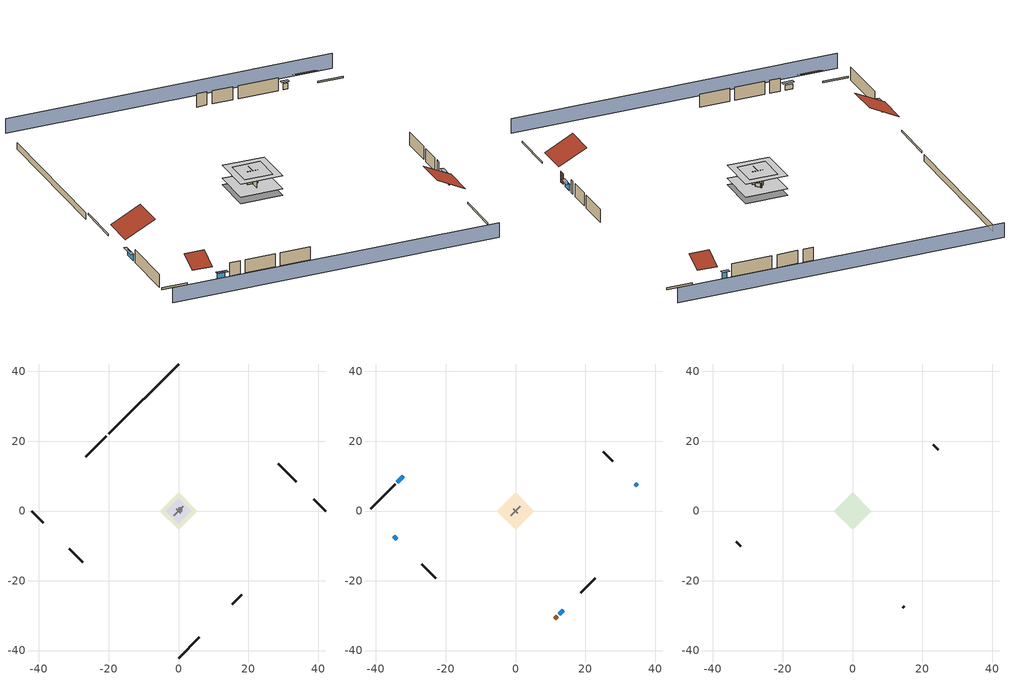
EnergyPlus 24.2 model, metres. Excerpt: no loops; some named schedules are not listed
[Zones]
crawlspace - vented
 floor foundation (Slab2 construction): -5.43,0 0,5.43 5.43,0 0,-5.43 z-0.91
 wall outside (RimJoist1 construction): -20.68,21.46 -26.61,15.53 z0.3:0.61
 wall outside (RimJoist2 construction): 42.14,0 38.84,3.3 z0.3:0.61
 wall outside (RimJoist3 construction): 0,-42.14 5.93,-36.21 z0.3:0.61
 wall outside (RimJoist4 construction): -42.14,0 -38.84,-3.3 z0.3:0.61
 wall foundation (FoundationWall1 construction): 0,42.14 -20.02,22.11 z-0.91:0.3
furnace airloop ret air zone
 floor adiabatic (AdiabaticConst): 0,0 0,1 1,1 1,0 z0
 wall adiabatic (AdiabaticConst): 0,1 0,0 1,0 1,1 0,1 z0:1
 ceiling adiabatic (AdiabaticConst): 1,0 1,1 0,1 0,0 z1
garage
 floor foundation (Slab1 construction): -3.66,0 0,3.66 3.66,0 0,-3.66 z0
 wall outside (Wall1 construction): 33.72,8.42 28.54,13.59 z0.3:2.74
 wall outside (Wall12 construction): -31.34,-10.8 -27.46,-14.68 z0.3:2.74
 wall outside (Wall2 construction): 15.48,-26.66 18.06,-24.07 z0.3:2.74
 wall to conditioned space (Wall5 construction Reversed): 1.29,1.29 -1.29,-1.29 z0.3:2.74
 wall to conditioned space (Wall6 construction Reversed): -0.65,0.65 0.65,-0.65 z0.3:2.74
conditioned space
 floor to crawlspace - vented (Floor2 construction): -5.43,0 0,5.43 5.43,0 0,-5.43 z0.3
 wall outside (AdiabaticWallConstruction 1): 11.3,-30.84 11.95,-30.19 z0.3:2.34
 wall outside (AdiabaticWallConstruction): -32.2,9.93 -33.83,8.3 / 12.6,-29.54 13.68,-28.46 z0.3:1.34; 34.97,7.17 34.37,7.76 z0.3:1.4; -34.97,-7.17 -33.97,-8.16 z0.3:1.25
 wall outside (Wall3 construction): -34.49,7.65 -41.48,0.66 z0.3:2.74
 wall outside (Wall4 construction): 27.89,14.25 25.18,16.96 z0.3:2.74
 wall outside (Wall7 construction): 18.72,-23.42 22.82,-19.31 z0.3:2.74
 wall outside (Wall8 construction): -26.8,-15.33 -22.92,-19.22 z0.3:2.74
 window (WindowConstruction): -32.2,9.93 -33.83,8.3 z0.3:1.34
 window (WindowConstruction 1): 34.97,7.17 34.37,7.76 z0.3:1.4
 window (WindowConstruction 2): 12.6,-29.53 13.68,-28.46 z0.3:1.34
 window (WindowConstruction 3): -34.97,-7.17 -33.97,-8.16 z0.3:1.25
 door (Door): 11.3,-30.84 11.94,-30.19 z0.3:2.34
attic - vented
 floor to garage (Floor1 construction): -3.66,0 0,3.66 3.66,0 0,-3.66 z2.74
 floor to conditioned space (Floor3 construction Reversed): -5.43,0 0,5.43 5.43,0 0,-5.43 z2.74
 wall outside (Wall10 construction): -33.32,-8.82 -32,-10.14 z0.3:2.74
 wall outside (Wall11 construction): 14.34,-27.8 14.82,-27.32 z0.3:2.74
 wall outside (Wall9 construction): 24.52,17.61 23.2,18.93 z0.3:2.74
 roof outside (Roof1 construction): -31.55,10.59,2.74 -27.72,6.76,5.45 -23.43,11.04,5.45 -27.26,14.87,2.74
 roof outside (Roof2 construction): 35.62,6.51,2.74 33.34,4.22,4.36 35.89,1.67,4.36 38.18,3.95,2.74
 roof outside (Roof3 construction): -35.62,-6.51,2.74 -33.34,-4.22,4.36 -35.89,-1.67,4.36 -38.18,-3.95,2.74
 roof outside (Roof4 construction): 10.64,-31.49,2.74 7.01,-27.87,5.31 2.95,-31.92,5.31 6.58,-35.55,2.74
shading: -45.37,-3.23 -3.23,-45.37 / 45.37,3.23 3.23,45.37 z0:2.74; -34.05,8.09 -31.99,10.15 -32.42,10.58 -34.48,8.52 z1.65; 34.16,7.98 35.18,6.95 35.61,7.39 34.59,8.41 z1.71; 13.89,-28.24 12.39,-29.75 12.82,-30.18 14.33,-28.67 z1.65; -33.76,-8.38 -35.18,-6.95 -35.61,-7.39 -34.19,-8.81 z1.55
[Building]
Building 1: Terrain=Suburbs
[Site:Location]
Portland Intl Arpt_OR: Latitude {deg}=45.59; Longitude {deg}=-122.6; Time Zone {hr}=-8; Elevation {m}=33; Keep Site Location Information=Yes
[Site:GroundTemperature:Shallow]
10.2558, 8.96328, 8.85977, 9.47314, 11.9355, 14.3863, 16.5111, 17.8571, 17.9714, 16.8767, 14.8061, 12.4304
[Site:WaterMainsTemperature]
Calculation Method=Schedule; Temperature Schedule=mains temperature schedule
[Material] Roughness=Rough; Thermal Absorptance=0.9
Name | Thickness {m} | Conductivity {W/m-K} | Density {kg/m3} | Specific Heat {J/kg-K} | Solar Absorptance | Visible Absorptance
asphalt or fiberglass shingles | 0.00635 | 0.162714 | 1121.4 | 1465.45 | 0.85 | 0.85
ceiling loosefill ins | 0.254 | 0.0480833 | 16.02 | 1046.75 | 0.7 | 0.7
ceiling stud and cavity | 0.1397 | 1.39189 | 65.682 | 1177.47 | 0.7 | 0.7
ceiling stud and cavity 1 | 0.1397 | 0.104117 | 65.682 | 1177.47 | 0.7 | 0.7
concrete 4.0 in. | 0.1016 | 1.803125 | 2242.8 | 837.4 | 0.7 | 0.7
concrete 8.0 in. | 0.2032 | 1.803125 | 2242.8 | 837.4 | 0.7 | 0.7
door material | 0.04445 | 0.0612267 | 512.64 | 1214.23 | 0.7 | 0.7
floor covering | 0.0127 | 0.0433444 | 54.468 | 1339.84 | 0.6 | 0.6
floor stud and cavity | 0.1397 | 0.923637 | 92.3553 | 1139.71 | 0.7 | 0.7
furniture material conditioned space 1; furniture material garage 1 | 0.1524 | 0.115458 | 640.8 | 1214.23 | 0.6 | 0.6
gypsum board | 0.0127 | 0.160291 | 801 | 837.4 | 0.6 | 0.6
osb sheathing 0.5 in. | 0.0127 | 0.115458 | 512.64 | 1214.23 | 0.6 | 0.6
osb sheathing 0.5 in. 1; osb sheathing 0.5 in. 2; osb sheathing 0.5 in. 3 | 0.0127 | 0.115458 | 512.64 | 1214.23 | 0.7 | 0.7
osb sheathing 0.75 in. | 0.01905 | 0.115458 | 512.64 | 1214.23 | 0.7 | 0.7
rim joist stud and cavity | 0.0508 | 0.178688 | 50.32683 | 1063.81 | 0.6 | 0.6
roof rigid ins | 0.00281632 | 0.029427 | 32.04 | 1214.23 | 0.7 | 0.7
soil 0.5 in. | 0.0127 | 1.3848 | 1842.3 | 418.7 | 0.7 | 0.7
wall rigid ins | 0.512978 | 0.029427 | 32.04 | 1214.23 | 0.7 | 0.7
wall stud and cavity | 0.1397 | 0.727959 | 139.0536 | 1170.24 | 0.6 | 0.6
wall stud and cavity 1 | 0.1397 | 0.117713 | 139.0536 | 1170.24 | 0.7 | 0.7
wall stud and cavity 2 | 0.1397 | 0.103501 | 139.0536 | 1170.24 | 0.7 | 0.7
wall stud and cavity 3 | 0.0889 | 0.380278 | 52.3479 | 1209.89 | 0.7 | 0.7
wall stud and cavity 4 | 0.0889 | 0.391764 | 83.0341 | 1211.67 | 0.7 | 0.7
wood siding | 0.0254 | 0.102417 | 544.68 | 1172.36 | 0.85 | 0.85
wood siding 1; wood siding 2 | 0.0254 | 0.102417 | 544.68 | 1172.36 | 0.7 | 0.7
[Material:NoMass]
Adiabatic: Roughness=Rough; Thermal Resistance {m2-K/W}=176.1; Thermal Absorptance=0.9; Solar Absorptance=0.7; Visible Absorptance=0.7
[WindowMaterial:SimpleGlazingSystem]
WindowMaterial: U-Factor {W/m2-K}=2.15764; Solar Heat Gain Coefficient=0.44
[Construction]
AdiabaticConst: Adiabatic
AdiabaticWallConstruction: wood siding 1, wall rigid ins, wall stud and cavity 3, gypsum board
AdiabaticWallConstruction 1: wood siding 2, wall rigid ins, wall stud and cavity 3, gypsum board
Door: door material
Floor1 construction: ceiling stud and cavity
Floor2 construction: floor stud and cavity, osb sheathing 0.75 in., floor covering
Floor3 construction Reversed: gypsum board, ceiling stud and cavity 1, ceiling loosefill ins
FoundationWall1 construction: concrete 8.0 in.
furniture construction conditioned space 1: furniture material conditioned space 1
furniture construction garage 1: furniture material garage 1
PartitionWallConstruction: gypsum board, wall stud and cavity 4, gypsum board
RimJoist1 construction; RimJoist2 construction; RimJoist3 construction; RimJoist4 construction: wood siding, rim joist stud and cavity
Roof1 construction; Roof2 construction; Roof3 construction; Roof4 construction: asphalt or fiberglass shingles, roof rigid ins, osb sheathing 0.5 in.
Slab1 construction: concrete 4.0 in.
Slab2 construction: soil 0.5 in.
Wall1 construction; Wall2 construction: wood siding, osb sheathing 0.5 in. 1, wall stud and cavity
Wall10 construction; Wall11 construction; Wall12 construction; Wall9 construction: wood siding, osb sheathing 0.5 in. 2, wall stud and cavity
Wall3 construction; Wall4 construction: wood siding, osb sheathing 0.5 in. 1, wall stud and cavity 1, gypsum board
Wall5 construction Reversed: gypsum board, wall stud and cavity 2, osb sheathing 0.5 in. 2
Wall6 construction Reversed: gypsum board, wall stud and cavity 2, osb sheathing 0.5 in. 3
Wall7 construction; Wall8 construction: wood siding, osb sheathing 0.5 in. 2, wall stud and cavity 1, gypsum board
WindowConstruction; WindowConstruction 1; WindowConstruction 2; WindowConstruction 3: WindowMaterial
[Zone] Multiplier=1
Name | Volume {m3} | Part of Total Floor Area
attic - vented | 59.0888 | Yes
conditioned space | 143.623 | Yes
crawlspace - vented | 71.8115 | Yes
furnace airloop ret air zone | 1 | No
garage | 65.242 | Yes
[Space]
Name | Zone | Volume {m3} | Space Type
attic - vented 1 | attic - vented | 59.0888
conditioned space 1 | conditioned space | 143.623
crawlspace - vented 1 | crawlspace - vented | 71.8115
furnace airloop ret air space | furnace airloop ret air zone |  | Plenum Space Type
garage 1 | garage | 65.242
[ZoneInfiltration:EffectiveLeakageArea] Schedule=Always On Discrete
Name | Zone or Space | Effective Air Leakage Area {cm2} | Stack Coefficient | Wind Coefficient
infil attic - vented 1 | attic - vented 1 | 2854.93 | 0.000143909 | 3.43339e-05
infil garage 1 | garage 1 | 203.878 | 0.000129147 | 4.64657e-05
[ZoneMixing] Schedule=Always On Continuous; Design Flow Rate Calculation Method=Flow/Zone; Design Flow Rate {m3/s}=0
Name | Zone or Space | Source Zone or Space
whole house fan mix | attic - vented | conditioned space
furnace airloop_0 ZoneMixDZToCond mix | conditioned space | crawlspace - vented
furnace airloop_0 ZoneMixCondToDZ mix | crawlspace - vented | conditioned space
[SurfaceProperty:IncidentSolarMultiplier] Incident Solar Multiplier=1; Incident Solar Multiplier Schedule=trans schedule winter=0.85 summer=0.7
Window1; Window2; Window3; Window4
[InternalMass]
Name | Construction | Zone or ZoneList | Space or SpaceList | Surface Area {m2}
furniture mass conditioned space 1 | furniture construction conditioned space 1 | conditioned space | conditioned space 1 | 23.56021
partition wall mass | PartitionWallConstruction | conditioned space | conditioned space 1 | 58.90053
furniture mass garage 1 | furniture construction garage 1 | garage | garage 1 | 2.67561
[ElectricEquipment] Design Level Calculation Method=EquipmentLevel; Fraction Latent=0
Name | Zone or ZoneList or Space or SpaceList | Schedule | Design Level {W} | Fraction Radiant | Fraction Lost
clothes dryer | conditioned space 1 | clothes dryer schedule | 0 | 0 | 1
clothes washer | conditioned space 1 | clothes washer schedule | 0 | 0 | 1
cooking range | conditioned space 1 | cooking range schedule | 0 | 0 | 1
dishwasher | conditioned space 1 | dishwasher schedule | 0 | 0 | 1
fridge | conditioned space 1 | fridge schedule | 49.4292 | 0.6 | 0
mech vent house fan | conditioned space 1 | mech vent house fan schedule | 0 | 0 | 1
mech vent house fan cfis | conditioned space 1 | mech vent house fan cfis schedule | 0 | 0 | 0
whole house fan | conditioned space 1 | Always On Discrete | 0 | 0 | 1
freezer | garage 1 | freezer schedule | 194.914 | 0.6 | 0
[OtherEquipment] Design Level Calculation Method=EquipmentLevel
Name | Fuel Type | Zone or ZoneList or Space or SpaceList | Schedule | Design Level {W} | Fraction Latent | Fraction Radiant | Fraction Lost
clothes dryer 1 | Electricity | conditioned space 1 | clothes dryer schedule | 0 | 0 | 0 | 1
cooking range 1 | Electricity | conditioned space 1 | cooking range schedule | 0 | 0 | 0 | 1
furnace airloop_0 SupCondToLv; furnace airloop_0 SupSensLkToCond; mech vent house fan sensible load | None | conditioned space 1 | Always On Discrete | 0 | 0 | 0 | 0
furnace airloop_0 SupLatLkToCond; mech vent house fan latent load | None | conditioned space 1 | Always On Discrete | 0 | 1 | 0 | 0
general water use latent | None | conditioned space 1 | general water use schedule | 0 | 1 | 0 | 0
general water use sensible | None | conditioned space 1 | general water use schedule | 0 | 0 | 0.6 | 0
furnace airloop_0 RetCondToDZ; furnace airloop_0 SupCondToDZ; furnace airloop_0 SupSensLkToDZ | None | crawlspace - vented 1 | Always On Discrete | 0 | 0 | 0 | 0
furnace airloop_0 SupLatLkToDZ | None | crawlspace - vented 1 | Always On Discrete | 0 | 1 | 0 | 0
furnace airloop_0 RetCondToRP; furnace airloop_0 RetSensLkToRP | None | furnace airloop ret air space | Always On Discrete | 0 | 0 | 0 | 0
furnace airloop_0 RetLatLkToRP | None | furnace airloop ret air space | Always On Discrete | 0 | 1 | 0 | 0
water heater energy adjustment1 | Electricity | garage 1 | Always On Discrete | 0.01 | 0 | 0 | 1
water heater lat | None | garage 1 | Always On Discrete | 0 | 1 | 0 | 0
water heater sens | None | garage 1 | Always On Discrete | 0 | 0 | 0 | 0
[ZoneInfiltration:DesignFlowRate] Schedule=Always On Discrete
Name | Zone or ZoneList or Space or SpaceList | Design Flow Rate Calculation Method | Design Flow Rate {m3/s} | Air Changes per Hour {1/hr} | Constant Term Coefficient | Temperature Term Coefficient | Velocity Term Coefficient | Velocity Squared Term Coefficient
infil flow; natural vent flow; whole house fan flow | conditioned space 1 | Flow/Zone | 0
crawlspace_vented 1 duct leakage imbalance infil flow | crawlspace - vented 1 | Flow/Zone | 0
infil crawlspace - vented 1 | crawlspace - vented 1 | AirChanges/Hour |  | 2.6013 | 1 | 0 | 0 | 0
[SurfaceProperty:ExposedFoundationPerimeter] Exposed Perimeter Calculation Method=TotalExposedPerimeter
Name | Total Exposed Perimeter {m}
Slab2 | 28.31592
Slab1 | 16.4592
[SpaceList]
Plenum Space Type: furnace airloop ret air space
[AvailabilityManager:Scheduled] Schedule=Always On Discrete
furnace airloop Availability Manager; room ac airloop Availability Manager
[AirLoopHVAC:ReturnPlenum]
Air Loop HVAC Return Plenum 1: Zone=furnace airloop ret air zone
[Foundation:Kiva] Wall Depth Below Slab {m}=0.2032
Name | Initial Indoor Air Temperature {C} | Wall Height Above Grade {m}
Foundation Kiva 1 | 13.4258 | 0.1016
Foundation Kiva 2 | 7.86103 | 0.3048
[Foundation:Kiva:Settings]
Soil Conductivity {W/m-K}=1.3848; Soil Density {kg/m3}=1842.3; Soil Specific Heat {J/kg-K}=418.7; Ground Solar Absorptivity=0.9; Ground Thermal Absorptivity=0.9; Ground Surface Roughness {m}=0.03; Far-Field Width {m}=40; Deep-Ground Boundary Condition=ZeroFlux; Deep-Ground Depth {m}=40; Minimum Cell Dimension {m}=0.2; Maximum Cell Growth Coefficient=3; Simulation Timestep=Timestep
[EnergyManagementSystem:GlobalVariable]
furnace_airloop_0_DuctImbalLkExhFanEquivCond
furnace_airloop_0_DuctImbalLkExhFanEquivDZ
furnace_airloop_0_DuctImbalLkSupFanEquivCond
furnace_airloop_0_DuctImbalLkSupFanEquivDZ
furnace_airloop_0_DZ_T
furnace_airloop_0_DZ_W
furnace_airloop_0_RetCondToDZ
furnace_airloop_0_RetCondToRP
furnace_airloop_0_RetLatLkToRP
furnace_airloop_0_RetSensLkToRP
furnace_airloop_0_SupCondToDZ
furnace_airloop_0_SupCondToLv
furnace_airloop_0_SupLatLkToCond
furnace_airloop_0_SupLatLkToDZ
furnace_airloop_0_SupSensLkToCond
furnace_airloop_0_SupSensLkToDZ
furnace_airloop_0_ZoneMixCondToDZ
furnace_airloop_0_ZoneMixDZToCond
furnace_airloop_AH_MFR
furnace_airloop_AH_Tout
furnace_airloop_AH_VFR
furnace_airloop_AH_Wout
furnace_airloop_Fan_RTF
furnace_airloop_RA_T
furnace_airloop_Ra_W
infil_program_Qfan
infil_program_Qinf
natural_vent_program_Qnv
natural_vent_program_Qwhf
room_ac_airloop_Fan_RTF
[EnergyManagementSystem:Sensor]
Name | Output:Variable or Output:Meter Index Key | Output:Variable or Output:Meter
airflow_gain | infil flow | Infiltration Sensible Heat Gain Energy
airflow_gain_1 | natural vent flow | Infiltration Sensible Heat Gain Energy
airflow_gain_2 | whole house fan flow | Infiltration Sensible Heat Gain Energy
airflow_loss | infil flow | Infiltration Sensible Heat Loss Energy
airflow_loss_1 | natural vent flow | Infiltration Sensible Heat Loss Energy
airflow_loss_2 | whole house fan flow | Infiltration Sensible Heat Loss Energy
clg_load_cond |  | Cooling:EnergyTransfer:Zone:CONDITIONED SPACE
clg_load_duct |  | Cooling:EnergyTransfer:Zone:FURNACE AIRLOOP RET AIR ZONE
clg_sp_s; clg_sp_s_1 | cooling setpoint | Schedule Value
cool_season | cooling season schedule | Schedule Value
ducts_conv | furnace airloop_0 RetCondToRP | Other Equipment Convective Heating Energy
ducts_conv_1 | furnace airloop_0 RetLatLkToRP | Other Equipment Convective Heating Energy
ducts_conv_2 | furnace airloop_0 RetSensLkToRP | Other Equipment Convective Heating Energy
ducts_conv_3 | furnace airloop_0 SupCondToLv | Other Equipment Convective Heating Energy
ducts_conv_4 | furnace airloop_0 SupLatLkToCond | Other Equipment Convective Heating Energy
ducts_conv_5 | furnace airloop_0 SupSensLkToCond | Other Equipment Convective Heating Energy
ducts_rad | furnace airloop_0 RetCondToRP | Other Equipment Radiant Heating Energy
ducts_rad_1 | furnace airloop_0 RetLatLkToRP | Other Equipment Radiant Heating Energy
ducts_rad_2 | furnace airloop_0 RetSensLkToRP | Other Equipment Radiant Heating Energy
ducts_rad_3 | furnace airloop_0 SupCondToLv | Other Equipment Radiant Heating Energy
ducts_rad_4 | furnace airloop_0 SupLatLkToCond | Other Equipment Radiant Heating Energy
ducts_rad_5 | furnace airloop_0 SupSensLkToCond | Other Equipment Radiant Heating Energy
furnace_airloop_0_DZ_T_s | crawlspace - vented | Zone Air Temperature
furnace_airloop_0_DZ_W_s | crawlspace - vented | Zone Mean Air Humidity Ratio
furnace_airloop_AH_MFR_s | Node 14 | System Node Mass Flow Rate
furnace_airloop_AH_Tout_s | Node 14 | System Node Temperature
furnace_airloop_AH_VFR_s | Node 14 | System Node Current Density Volume Flow Rate
furnace_airloop_AH_Wout_s | Node 14 | System Node Humidity Ratio
furnace_airloop_RA_T_s | Node 17 | System Node Temperature
furnace_airloop_Ra_W_s | Node 17 | System Node Humidity Ratio
htg_load_cond |  | Heating:EnergyTransfer:Zone:CONDITIONED SPACE
htg_load_duct |  | Heating:EnergyTransfer:Zone:FURNACE AIRLOOP RET AIR ZONE
htg_sp_s; htg_sp_s_1 | heating setpoint | Schedule Value
ig_ee_conv | clothes dryer | Electric Equipment Convective Heating Energy
ig_ee_conv_2 | cooking range | Electric Equipment Convective Heating Energy
ig_ee_conv_4 | fridge | Electric Equipment Convective Heating Energy
ig_ee_conv_5 | whole house fan | Electric Equipment Convective Heating Energy
ig_ee_rad | clothes dryer | Electric Equipment Radiant Heating Energy
ig_ee_rad_2 | cooking range | Electric Equipment Radiant Heating Energy
ig_ee_rad_4 | fridge | Electric Equipment Radiant Heating Energy
ig_ee_rad_5 | whole house fan | Electric Equipment Radiant Heating Energy
ig_oe_conv | clothes dryer 1 | Other Equipment Convective Heating Energy
ig_oe_conv_1 | cooking range 1 | Other Equipment Convective Heating Energy
ig_oe_conv_2 | general water use latent | Other Equipment Convective Heating Energy
ig_oe_conv_3 | general water use sensible | Other Equipment Convective Heating Energy
ig_oe_rad | clothes dryer 1 | Other Equipment Radiant Heating Energy
ig_oe_rad_1 | cooking range 1 | Other Equipment Radiant Heating Energy
ig_oe_rad_2 | general water use latent | Other Equipment Radiant Heating Energy
ig_oe_rad_3 | general water use sensible | Other Equipment Radiant Heating Energy
im_conv | furniture mass conditioned space 1 | Surface Inside Face Convection Heat Gain Energy
im_conv_1 | partition wall mass | Surface Inside Face Convection Heat Gain Energy
im_ig | furniture mass conditioned space 1 | Surface Inside Face Internal Gains Radiation Heat Gain Energy
im_ig_1 | partition wall mass | Surface Inside Face Internal Gains Radiation Heat Gain Energy
im_lgt | furniture mass conditioned space 1 | Surface Inside Face Lights Radiation Heat Gain Energy
im_lgt_1 | partition wall mass | Surface Inside Face Lights Radiation Heat Gain Energy
im_sol | furniture mass conditioned space 1 | Surface Inside Face Solar Radiation Heat Gain Energy
im_sol_1 | partition wall mass | Surface Inside Face Solar Radiation Heat Gain Energy
im_surf | furniture mass conditioned space 1 | Surface Inside Face Net Surface Thermal Radiation Heat Gain Energy
im_surf_1 | partition wall mass | Surface Inside Face Net Surface Thermal Radiation Heat Gain Energy
mv_conv | mech vent house fan | Electric Equipment Convective Heating Energy
mv_conv_1 | mech vent house fan cfis | Electric Equipment Convective Heating Energy
mv_conv_2 | mech vent house fan latent load | Other Equipment Convective Heating Energy
mv_conv_3 | mech vent house fan sensible load | Other Equipment Convective Heating Energy
mv_rad | mech vent house fan | Electric Equipment Radiant Heating Energy
mv_rad_1 | mech vent house fan cfis | Electric Equipment Radiant Heating Energy
mv_rad_2 | mech vent house fan latent load | Other Equipment Radiant Heating Energy
mv_rad_3 | mech vent house fan sensible load | Other Equipment Radiant Heating Energy
natural_vent_s | natural vent schedule | Schedule Value
out_pb_s |  | Site Outdoor Air Barometric Pressure
out_wt_s |  | Site Outdoor Air Humidity Ratio
site_vw_s |  | Site Wind Speed
ss_back_out | Window1 | Surface Window Shortwave from Zone Back Out Window Heat Transfer Rate
ss_back_out_1 | Window2 | Surface Window Shortwave from Zone Back Out Window Heat Transfer Rate
ss_back_out_2 | Window3 | Surface Window Shortwave from Zone Back Out Window Heat Transfer Rate
ss_back_out_3 | Window4 | Surface Window Shortwave from Zone Back Out Window Heat Transfer Rate
ss_conv | Door1 | Surface Inside Face Convection Heat Gain Energy
ss_conv_1 | Window1 | Surface Inside Face Convection Heat Gain Energy
ss_conv_2 | Window2 | Surface Inside Face Convection Heat Gain Energy
ss_conv_3 | Window3 | Surface Inside Face Convection Heat Gain Energy
ss_conv_4 | Window4 | Surface Inside Face Convection Heat Gain Energy
ss_ig | Door1 | Surface Inside Face Internal Gains Radiation Heat Gain Energy
ss_ig_1 | Window1 | Surface Inside Face Internal Gains Radiation Heat Gain Energy
ss_ig_2 | Window2 | Surface Inside Face Internal Gains Radiation Heat Gain Energy
ss_ig_3 | Window3 | Surface Inside Face Internal Gains Radiation Heat Gain Energy
ss_ig_4 | Window4 | Surface Inside Face Internal Gains Radiation Heat Gain Energy
ss_lgt | Door1 | Surface Inside Face Lights Radiation Heat Gain Energy
ss_sol | Door1 | Surface Inside Face Solar Radiation Heat Gain Energy
ss_surf | Door1 | Surface Inside Face Net Surface Thermal Radiation Heat Gain Energy
ss_surf_1 | Window1 | Surface Inside Face Net Surface Thermal Radiation Heat Gain Energy
ss_surf_2 | Window2 | Surface Inside Face Net Surface Thermal Radiation Heat Gain Energy
ss_surf_3 | Window3 | Surface Inside Face Net Surface Thermal Radiation Heat Gain Energy
ss_surf_4 | Window4 | Surface Inside Face Net Surface Thermal Radiation Heat Gain Energy
ss_trans_in | Window1 | Surface Window Transmitted Solar Radiation Rate
ss_trans_in_1 | Window2 | Surface Window Transmitted Solar Radiation Rate
ss_trans_in_2 | Window3 | Surface Window Transmitted Solar Radiation Rate
ss_trans_in_3 | Window4 | Surface Window Transmitted Solar Radiation Rate
ss_trans_out | Window1 | Surface Inside Face Initial Transmitted Diffuse Transmitted Out Window Solar Radiation Rate
ss_trans_out_1 | Window2 | Surface Inside Face Initial Transmitted Diffuse Transmitted Out Window Solar Radiation Rate
ss_trans_out_2 | Window3 | Surface Inside Face Initial Transmitted Diffuse Transmitted Out Window Solar Radiation Rate
ss_trans_out_3 | Window4 | Surface Inside Face Initial Transmitted Diffuse Transmitted Out Window Solar Radiation Rate
s_conv | Floor2 | Surface Inside Face Convection Heat Gain Energy
s_conv_1 | Floor3 | Surface Inside Face Convection Heat Gain Energy
s_conv_2 | Wall3 | Surface Inside Face Convection Heat Gain Energy
s_conv_3 | Wall4 | Surface Inside Face Convection Heat Gain Energy
s_conv_4 | Wall5 | Surface Inside Face Convection Heat Gain Energy
s_conv_5 | Wall6 | Surface Inside Face Convection Heat Gain Energy
s_conv_6 | Wall7 | Surface Inside Face Convection Heat Gain Energy
s_conv_7 | Wall8 | Surface Inside Face Convection Heat Gain Energy
s_ig | Floor2 | Surface Inside Face Internal Gains Radiation Heat Gain Energy
s_ig_1 | Floor3 | Surface Inside Face Internal Gains Radiation Heat Gain Energy
s_ig_2 | Wall3 | Surface Inside Face Internal Gains Radiation Heat Gain Energy
s_ig_3 | Wall4 | Surface Inside Face Internal Gains Radiation Heat Gain Energy
s_ig_4 | Wall5 | Surface Inside Face Internal Gains Radiation Heat Gain Energy
s_ig_5 | Wall6 | Surface Inside Face Internal Gains Radiation Heat Gain Energy
s_ig_6 | Wall7 | Surface Inside Face Internal Gains Radiation Heat Gain Energy
s_ig_7 | Wall8 | Surface Inside Face Internal Gains Radiation Heat Gain Energy
s_lgt | Floor2 | Surface Inside Face Lights Radiation Heat Gain Energy
s_lgt_1 | Floor3 | Surface Inside Face Lights Radiation Heat Gain Energy
s_lgt_2 | Wall3 | Surface Inside Face Lights Radiation Heat Gain Energy
s_lgt_3 | Wall4 | Surface Inside Face Lights Radiation Heat Gain Energy
s_lgt_4 | Wall5 | Surface Inside Face Lights Radiation Heat Gain Energy
s_lgt_5 | Wall6 | Surface Inside Face Lights Radiation Heat Gain Energy
s_lgt_6 | Wall7 | Surface Inside Face Lights Radiation Heat Gain Energy
s_lgt_7 | Wall8 | Surface Inside Face Lights Radiation Heat Gain Energy
s_sol | Floor2 | Surface Inside Face Solar Radiation Heat Gain Energy
